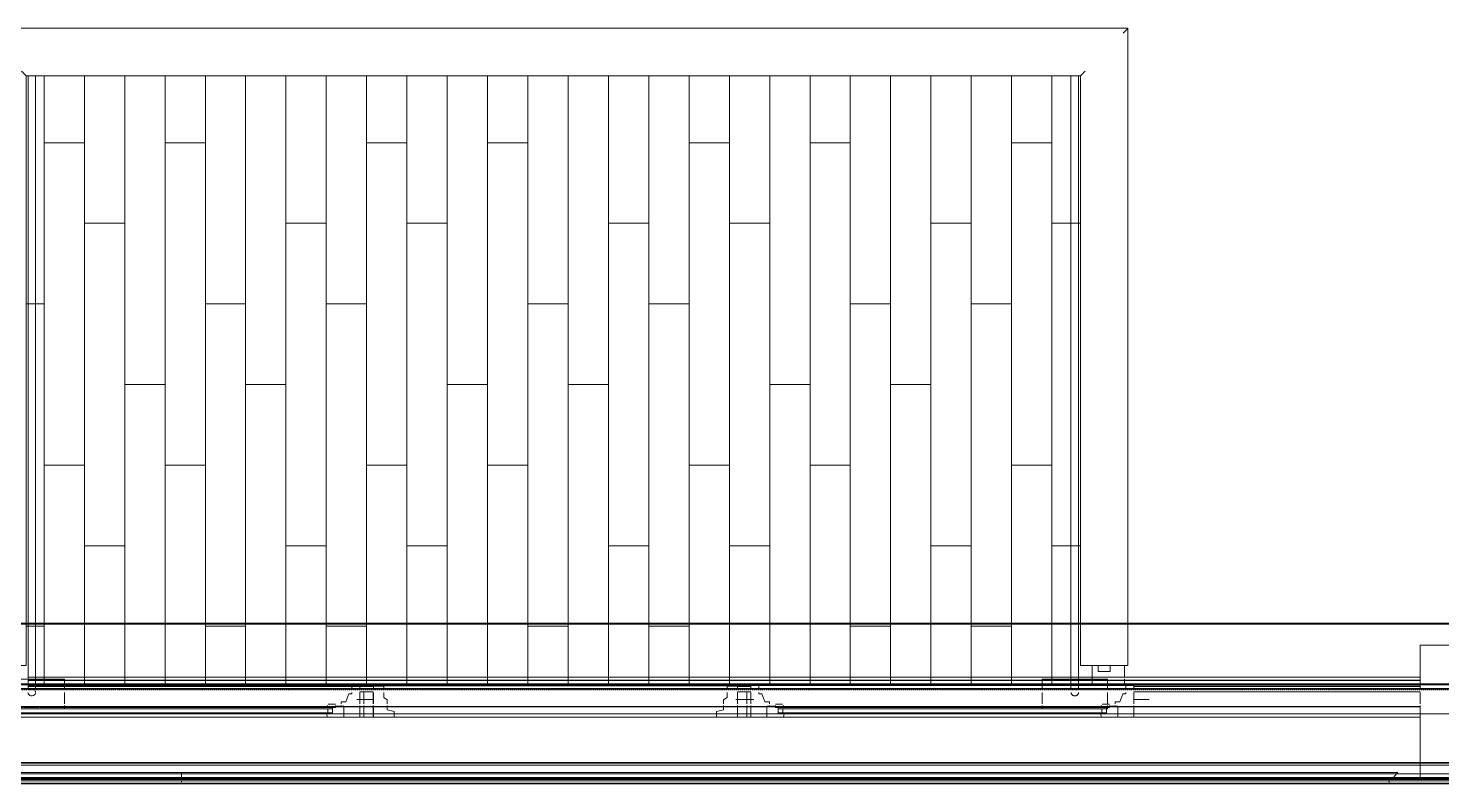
# Model space of a CAD drawing. Header units: inches. Extents: x -4235 to -464, y 9767 to 12269.
# Drawn here: x -2786.2 to -2646, y 12109.2 to 12184.2 of the extents above; entities that cross this region are included whole.
import ezdxf

# ---------------------------------------------------------------- set-up
doc = ezdxf.new("R2010")
doc.units = ezdxf.units.IN
doc.header["$MEASUREMENT"] = 0
doc.linetypes.add('Dash 1_16_', pattern=[0.125, 0.0625, -0.0625])
for name, color, linetype, lineweight in [('A-DOOR-1', 31, 'Continuous', 9), ('A-DOOR-FRAM', 31, 'Continuous', 20), ('A-FLOR-1', 192, 'Continuous', 9), ('A-FLOR-HRAL', 11, 'Continuous', 9), ('A-FLOR-PATT-1', 9, 'Continuous', 9), ('A-GENM', 5, 'Continuous', 9), ('A-GLAZ-1', 151, 'Continuous', 9), ('A-GLAZ-2', 151, 'Continuous', 20), ('A-ROOF', 132, 'Continuous', 13), ('A-ROOF-1', 10, 'Dash 1_16_', 9), ('A-WALL-1', 113, 'Continuous', 9), ('C-PROP-LINE-1', 91, 'Dash 1_16_', 50)]:
    doc.layers.add(name, color=color, linetype=linetype, lineweight=lineweight)

# ---------------------------------------------------------------- blocks, each defined once
blk = doc.blocks.new('Basic Wall _ EXT - FIBER CEMENT - LARGE - ___-2505162-BACKGROUND - ROOF PLAN')
at = {"layer": 'A-WALL-1'}
for p, q in [((-2786.14, 12118.91), (-2786.2, 12118.91)), ((-2786.14, 12118.91), (-2786.2, 12118.91)), ((-2786.2, 12118.88), (-2786.14, 12118.88)), ((-2786.14, 12118.88), (-2786.2, 12118.88)), ((-2786.06, 12118.91), (-2786.14, 12118.91)), ((-2786.06, 12118.91), (-2786.14, 12118.91)), ((-2786.14, 12118.88), (-2786.06, 12118.88)), ((-2786.06, 12118.88), (-2786.14, 12118.88)), ((-2785.97, 12118.91), (-2786.06, 12118.91)), ((-2785.97, 12118.91), (-2786.06, 12118.91)), ((-2786.06, 12118.88), (-2785.97, 12118.88)), ((-2785.97, 12118.88), (-2786.06, 12118.88)), ((-2785.88, 12118.91), (-2785.97, 12118.91)), ((-2785.88, 12118.91), (-2785.97, 12118.91)), ((-2785.97, 12118.88), (-2785.88, 12118.88)), ((-2785.88, 12118.88), (-2785.97, 12118.88)), ((-2785.78, 12118.91), (-2785.88, 12118.91)), ((-2785.78, 12118.91), (-2785.88, 12118.91)), ((-2785.88, 12118.88), (-2785.78, 12118.88)), ((-2785.78, 12118.88), (-2785.88, 12118.88)), ((-2785.69, 12118.91), (-2785.78, 12118.91)), ((-2785.69, 12118.91), (-2785.78, 12118.91)), ((-2785.78, 12118.88), (-2785.69, 12118.88)), ((-2785.69, 12118.88), (-2785.78, 12118.88)), ((-2785.61, 12118.91), (-2785.68, 12118.91)), ((-2785.61, 12118.91), (-2785.68, 12118.91)), ((-2785.68, 12118.88), (-2785.61, 12118.88)), ((-2785.61, 12118.88), (-2785.68, 12118.88)), ((-2785.55, 12118.91), (-2785.61, 12118.91)), ((-2785.55, 12118.91), (-2785.61, 12118.91)), ((-2785.61, 12118.88), (-2785.55, 12118.88)), ((-2785.55, 12118.88), (-2785.61, 12118.88)), ((-2782.74, 12118.91), (-2785.5, 12118.91)), ((-2782.74, 12118.91), (-2785.5, 12118.91)), ((-2785.5, 12118.88), (-2782.74, 12118.88)), ((-2782.74, 12118.88), (-2785.5, 12118.88)), ((-2782.63, 12118.91), (-2782.71, 12118.91)), ((-2782.63, 12118.91), (-2782.71, 12118.91)), ((-2782.71, 12118.88), (-2782.63, 12118.88)), ((-2782.63, 12118.88), (-2782.71, 12118.88)), ((-2751.99, 12118.91), (-2782.63, 12118.91)), ((-2751.99, 12118.91), (-2782.63, 12118.91)), ((-2782.63, 12118.88), (-2751.99, 12118.88)), ((-2751.99, 12118.88), (-2782.63, 12118.88)), ((-2714.54, 12118.91), (-2715.86, 12118.91)), ((-2714.54, 12118.91), (-2715.86, 12118.91)), ((-2715.86, 12118.88), (-2714.54, 12118.88)), ((-2714.54, 12118.88), (-2715.86, 12118.88)), ((-2648.11, 12118.91), (-2676.51, 12118.91)), ((-2648.11, 12118.91), (-2676.51, 12118.91)), ((-2676.51, 12118.88), (-2648.11, 12118.88)), ((-2648.11, 12118.88), (-2676.51, 12118.88)), ((-2783.1, 12116.87), (-2788.17, 12116.87)), ((-2783.1, 12116.87), (-2788.17, 12116.87)), ((-2788.17, 12116.84), (-2783.1, 12116.84)), ((-2783.1, 12116.84), (-2788.17, 12116.84)), ((-2782.76, 12116.87), (-2783.06, 12116.87)), ((-2782.76, 12116.87), (-2783.06, 12116.87)), ((-2783.06, 12116.84), (-2782.76, 12116.84)), ((-2782.76, 12116.84), (-2783.06, 12116.84)), ((-2782.63, 12116.87), (-2782.74, 12116.87)), ((-2782.63, 12116.87), (-2782.74, 12116.87)), ((-2782.74, 12116.84), (-2782.63, 12116.84)), ((-2782.63, 12116.84), (-2782.74, 12116.84)), ((-2751.99, 12116.87), (-2782.63, 12116.87)), ((-2751.99, 12116.87), (-2782.63, 12116.87)), ((-2782.63, 12116.84), (-2751.99, 12116.84)), ((-2751.99, 12116.84), (-2782.63, 12116.84)), ((-2714.54, 12116.87), (-2715.86, 12116.87)), ((-2714.54, 12116.87), (-2715.86, 12116.87)), ((-2715.86, 12116.84), (-2714.54, 12116.84)), ((-2714.54, 12116.84), (-2715.86, 12116.84)), ((-2648.11, 12116.87), (-2676.51, 12116.87)), ((-2648.11, 12116.87), (-2676.51, 12116.87)), ((-2676.51, 12116.84), (-2648.11, 12116.84)), ((-2648.11, 12116.84), (-2676.51, 12116.84))]:
    blk.add_line(p, q, dxfattribs=at)
blk = doc.blocks.new('Basic Wall _ EXT - FIBER CEMENT - LARGE - ___-2162455-BACKGROUND - ROOF PLAN')
at = {"layer": 'A-WALL-1'}
for p, q in [((-2786.14, 12119.8), (-2786.2, 12119.8)), ((-2786.06, 12119.8), (-2786.14, 12119.8)), ((-2785.97, 12119.8), (-2786.06, 12119.8)), ((-2785.88, 12119.8), (-2785.97, 12119.8)), ((-2785.78, 12119.8), (-2785.88, 12119.8)), ((-2785.69, 12119.8), (-2785.78, 12119.8)), ((-2785.61, 12119.8), (-2785.69, 12119.8)), ((-2785.55, 12119.8), (-2785.61, 12119.8)), ((-2682.76, 12119.8), (-2785.5, 12119.8)), ((-2682.65, 12119.8), (-2682.71, 12119.8)), ((-2682.57, 12119.8), (-2682.65, 12119.8)), ((-2682.48, 12119.8), (-2682.57, 12119.8)), ((-2682.38, 12119.8), (-2682.48, 12119.8)), ((-2682.29, 12119.8), (-2682.38, 12119.8)), ((-2682.2, 12119.8), (-2682.28, 12119.8)), ((-2682.12, 12119.8), (-2682.19, 12119.8)), ((-2682.06, 12119.8), (-2682.12, 12119.8)), ((-2648.11, 12119.8), (-2682.01, 12119.8)), ((-2786.14, 12119.5), (-2786.2, 12119.5)), ((-2786.14, 12119.5), (-2786.2, 12119.5)), ((-2786.14, 12119.48), (-2786.2, 12119.48)), ((-2786.14, 12119.46), (-2786.2, 12119.46)), ((-2786.14, 12119.46), (-2786.2, 12119.46)), ((-2786.14, 12119.46), (-2786.2, 12119.46)), ((-2786.06, 12119.5), (-2786.14, 12119.5)), ((-2786.06, 12119.5), (-2786.14, 12119.5)), ((-2786.06, 12119.48), (-2786.14, 12119.48)), ((-2786.06, 12119.46), (-2786.14, 12119.46)), ((-2786.06, 12119.46), (-2786.14, 12119.46)), ((-2786.06, 12119.46), (-2786.14, 12119.46)), ((-2785.97, 12119.5), (-2786.06, 12119.5)), ((-2785.97, 12119.5), (-2786.06, 12119.5)), ((-2785.97, 12119.48), (-2786.06, 12119.48)), ((-2785.97, 12119.46), (-2786.06, 12119.46)), ((-2785.97, 12119.46), (-2786.06, 12119.46)), ((-2785.97, 12119.46), (-2786.06, 12119.46)), ((-2785.88, 12119.5), (-2785.97, 12119.5)), ((-2785.88, 12119.5), (-2785.97, 12119.5)), ((-2785.88, 12119.48), (-2785.97, 12119.48)), ((-2785.88, 12119.46), (-2785.97, 12119.46)), ((-2785.88, 12119.46), (-2785.97, 12119.46)), ((-2785.88, 12119.46), (-2785.97, 12119.46)), ((-2785.78, 12119.5), (-2785.85, 12119.5)), ((-2785.78, 12119.5), (-2785.85, 12119.5)), ((-2785.78, 12119.48), (-2785.85, 12119.48)), ((-2785.78, 12119.46), (-2785.84, 12119.46)), ((-2785.78, 12119.46), (-2785.84, 12119.46)), ((-2785.78, 12119.46), (-2785.84, 12119.46)), ((-2785.69, 12119.5), (-2785.78, 12119.5)), ((-2785.69, 12119.5), (-2785.78, 12119.5)), ((-2785.69, 12119.48), (-2785.78, 12119.48)), ((-2785.69, 12119.46), (-2785.78, 12119.46)), ((-2785.69, 12119.46), (-2785.78, 12119.46)), ((-2785.69, 12119.46), (-2785.78, 12119.46)), ((-2785.61, 12119.5), (-2785.69, 12119.5)), ((-2785.61, 12119.5), (-2785.69, 12119.5)), ((-2785.61, 12119.48), (-2785.69, 12119.48)), ((-2785.61, 12119.46), (-2785.69, 12119.46)), ((-2785.61, 12119.46), (-2785.69, 12119.46)), ((-2785.61, 12119.46), (-2785.69, 12119.46)), ((-2785.55, 12119.5), (-2785.61, 12119.5)), ((-2785.55, 12119.5), (-2785.61, 12119.5)), ((-2785.55, 12119.48), (-2785.61, 12119.48)), ((-2785.55, 12119.46), (-2785.61, 12119.46)), ((-2785.55, 12119.46), (-2785.61, 12119.46)), ((-2785.55, 12119.46), (-2785.61, 12119.46)), ((-2785.03, 12119.5), (-2785.5, 12119.5)), ((-2785.03, 12119.5), (-2785.5, 12119.5)), ((-2785.03, 12119.48), (-2785.5, 12119.48)), ((-2785.03, 12119.46), (-2785.5, 12119.46)), ((-2785.03, 12119.46), (-2785.5, 12119.46)), ((-2785.03, 12119.46), (-2785.5, 12119.46)), ((-2784.25, 12119.5), (-2785.01, 12119.5)), ((-2784.25, 12119.5), (-2785.01, 12119.5)), ((-2784.25, 12119.48), (-2785.01, 12119.48)), ((-2784.25, 12119.46), (-2785, 12119.46)), ((-2784.25, 12119.46), (-2785, 12119.46)), ((-2784.25, 12119.46), (-2785, 12119.46)), ((-2783.58, 12119.5), (-2784.23, 12119.5)), ((-2783.58, 12119.5), (-2784.23, 12119.5)), ((-2783.58, 12119.48), (-2784.23, 12119.48)), ((-2783.58, 12119.46), (-2784.22, 12119.46)), ((-2783.58, 12119.46), (-2784.22, 12119.46)), ((-2783.58, 12119.46), (-2784.22, 12119.46)), ((-2783.06, 12119.5), (-2783.56, 12119.5)), ((-2783.06, 12119.5), (-2783.56, 12119.5)), ((-2783.06, 12119.48), (-2783.56, 12119.48)), ((-2783.06, 12119.46), (-2783.56, 12119.46)), ((-2783.06, 12119.46), (-2783.56, 12119.46)), ((-2783.06, 12119.46), (-2783.56, 12119.46)), ((-2782.74, 12119.5), (-2783.05, 12119.5)), ((-2782.74, 12119.5), (-2783.05, 12119.5)), ((-2782.74, 12119.48), (-2783.05, 12119.48)), ((-2782.74, 12119.46), (-2783.05, 12119.46)), ((-2782.74, 12119.46), (-2783.05, 12119.46)), ((-2782.74, 12119.46), (-2783.05, 12119.46)), ((-2782.63, 12119.5), (-2782.73, 12119.5)), ((-2782.63, 12119.5), (-2782.73, 12119.5)), ((-2782.63, 12119.48), (-2782.73, 12119.48)), ((-2782.63, 12119.46), (-2782.73, 12119.46)), ((-2782.63, 12119.46), (-2782.73, 12119.46)), ((-2782.63, 12119.46), (-2782.73, 12119.46)), ((-2685.63, 12119.5), (-2782.63, 12119.5)), ((-2685.63, 12119.5), (-2782.63, 12119.5)), ((-2685.63, 12119.48), (-2782.63, 12119.48)), ((-2685.63, 12119.46), (-2782.63, 12119.46)), ((-2685.63, 12119.46), (-2782.63, 12119.46)), ((-2685.63, 12119.46), (-2782.63, 12119.46)), ((-2685.52, 12119.5), (-2685.63, 12119.5)), ((-2685.52, 12119.5), (-2685.63, 12119.5)), ((-2685.52, 12119.48), (-2685.63, 12119.48)), ((-2685.52, 12119.46), (-2685.63, 12119.46)), ((-2685.52, 12119.46), (-2685.63, 12119.46)), ((-2685.52, 12119.46), (-2685.63, 12119.46)), ((-2685.2, 12119.5), (-2685.51, 12119.5)), ((-2685.2, 12119.5), (-2685.51, 12119.5)), ((-2685.2, 12119.48), (-2685.51, 12119.48)), ((-2685.2, 12119.46), (-2685.51, 12119.46)), ((-2685.2, 12119.46), (-2685.51, 12119.46)), ((-2685.2, 12119.46), (-2685.51, 12119.46)), ((-2684.68, 12119.5), (-2685.18, 12119.5)), ((-2684.68, 12119.5), (-2685.18, 12119.5)), ((-2684.68, 12119.48), (-2685.18, 12119.48)), ((-2684.68, 12119.46), (-2685.18, 12119.46)), ((-2684.68, 12119.46), (-2685.18, 12119.46)), ((-2684.68, 12119.46), (-2685.17, 12119.46)), ((-2684.01, 12119.5), (-2684.66, 12119.5)), ((-2684.01, 12119.5), (-2684.66, 12119.5)), ((-2684.01, 12119.48), (-2684.66, 12119.48)), ((-2684.01, 12119.46), (-2684.65, 12119.46)), ((-2684.01, 12119.46), (-2684.65, 12119.46)), ((-2684.01, 12119.46), (-2684.65, 12119.46)), ((-2683.22, 12119.5), (-2683.98, 12119.5)), ((-2683.22, 12119.5), (-2683.98, 12119.5)), ((-2683.22, 12119.48), (-2683.98, 12119.48)), ((-2683.22, 12119.46), (-2683.98, 12119.46)), ((-2683.22, 12119.46), (-2683.98, 12119.46)), ((-2683.22, 12119.46), (-2683.97, 12119.46)), ((-2682.76, 12119.5), (-2683.2, 12119.5)), ((-2682.76, 12119.5), (-2683.2, 12119.5)), ((-2682.76, 12119.48), (-2683.19, 12119.48)), ((-2682.76, 12119.46), (-2683.19, 12119.46)), ((-2682.76, 12119.46), (-2683.19, 12119.46)), ((-2682.76, 12119.46), (-2683.19, 12119.46)), ((-2682.65, 12119.5), (-2682.71, 12119.5)), ((-2682.65, 12119.5), (-2682.71, 12119.5)), ((-2682.65, 12119.48), (-2682.71, 12119.48)), ((-2682.65, 12119.46), (-2682.71, 12119.46)), ((-2682.65, 12119.46), (-2682.71, 12119.46)), ((-2682.65, 12119.46), (-2682.71, 12119.46)), ((-2682.57, 12119.5), (-2682.65, 12119.5)), ((-2682.57, 12119.5), (-2682.65, 12119.5)), ((-2682.57, 12119.48), (-2682.65, 12119.48)), ((-2682.57, 12119.46), (-2682.65, 12119.46)), ((-2682.57, 12119.46), (-2682.65, 12119.46)), ((-2682.57, 12119.46), (-2682.65, 12119.46)), ((-2682.48, 12119.5), (-2682.57, 12119.5)), ((-2682.48, 12119.5), (-2682.57, 12119.5)), ((-2682.48, 12119.48), (-2682.57, 12119.48)), ((-2682.48, 12119.46), (-2682.57, 12119.46)), ((-2682.48, 12119.46), (-2682.57, 12119.46)), ((-2682.48, 12119.46), (-2682.57, 12119.46)), ((-2682.38, 12119.5), (-2682.48, 12119.5)), ((-2682.38, 12119.5), (-2682.48, 12119.5)), ((-2682.38, 12119.48), (-2682.48, 12119.48)), ((-2682.38, 12119.46), (-2682.48, 12119.46)), ((-2682.38, 12119.46), (-2682.48, 12119.46)), ((-2682.38, 12119.46), (-2682.48, 12119.46)), ((-2682.29, 12119.5), (-2682.36, 12119.5)), ((-2682.29, 12119.5), (-2682.36, 12119.5)), ((-2682.29, 12119.48), (-2682.35, 12119.48)), ((-2682.29, 12119.46), (-2682.35, 12119.46)), ((-2682.29, 12119.46), (-2682.35, 12119.46)), ((-2682.29, 12119.46), (-2682.35, 12119.46)), ((-2682.2, 12119.5), (-2682.28, 12119.5)), ((-2682.2, 12119.5), (-2682.28, 12119.5)), ((-2682.2, 12119.48), (-2682.28, 12119.48)), ((-2682.2, 12119.46), (-2682.28, 12119.46)), ((-2682.2, 12119.46), (-2682.28, 12119.46)), ((-2682.2, 12119.46), (-2682.28, 12119.46)), ((-2682.12, 12119.5), (-2682.19, 12119.5)), ((-2682.12, 12119.5), (-2682.19, 12119.5)), ((-2682.12, 12119.48), (-2682.19, 12119.48)), ((-2682.12, 12119.46), (-2682.19, 12119.46)), ((-2682.12, 12119.46), (-2682.19, 12119.46)), ((-2682.12, 12119.46), (-2682.19, 12119.46)), ((-2682.06, 12119.5), (-2682.12, 12119.5)), ((-2682.06, 12119.5), (-2682.12, 12119.5)), ((-2682.06, 12119.48), (-2682.12, 12119.48)), ((-2682.06, 12119.46), (-2682.12, 12119.46)), ((-2682.06, 12119.46), (-2682.12, 12119.46)), ((-2682.06, 12119.46), (-2682.12, 12119.46)), ((-2681.54, 12119.5), (-2682.01, 12119.5)), ((-2681.54, 12119.5), (-2682.01, 12119.5)), ((-2681.54, 12119.48), (-2682.01, 12119.48)), ((-2681.54, 12119.46), (-2682.01, 12119.46)), ((-2681.54, 12119.46), (-2682.01, 12119.46)), ((-2681.54, 12119.46), (-2682.01, 12119.46)), ((-2680.76, 12119.5), (-2681.52, 12119.5)), ((-2680.76, 12119.5), (-2681.52, 12119.5)), ((-2680.76, 12119.48), (-2681.51, 12119.48)), ((-2680.76, 12119.46), (-2681.51, 12119.46)), ((-2680.76, 12119.46), (-2681.51, 12119.46)), ((-2680.76, 12119.46), (-2681.51, 12119.46)), ((-2680.08, 12119.5), (-2680.74, 12119.5)), ((-2680.08, 12119.5), (-2680.74, 12119.5)), ((-2680.08, 12119.48), (-2680.73, 12119.48)), ((-2680.08, 12119.46), (-2680.73, 12119.46)), ((-2680.08, 12119.46), (-2680.73, 12119.46)), ((-2680.08, 12119.46), (-2680.73, 12119.46)), ((-2679.57, 12119.5), (-2680.07, 12119.5)), ((-2679.57, 12119.5), (-2680.07, 12119.5)), ((-2679.57, 12119.48), (-2680.07, 12119.48)), ((-2679.57, 12119.46), (-2680.06, 12119.46)), ((-2679.57, 12119.46), (-2680.06, 12119.46)), ((-2679.57, 12119.46), (-2680.06, 12119.46)), ((-2679.24, 12119.5), (-2679.56, 12119.5)), ((-2679.24, 12119.5), (-2679.56, 12119.5)), ((-2679.24, 12119.48), (-2679.56, 12119.48)), ((-2679.24, 12119.46), (-2679.55, 12119.46)), ((-2679.24, 12119.46), (-2679.55, 12119.46)), ((-2679.24, 12119.46), (-2679.55, 12119.46)), ((-2679.13, 12119.5), (-2679.24, 12119.5)), ((-2679.13, 12119.5), (-2679.24, 12119.5)), ((-2679.13, 12119.48), (-2679.24, 12119.48)), ((-2679.13, 12119.46), (-2679.24, 12119.46)), ((-2679.13, 12119.46), (-2679.24, 12119.46)), ((-2679.13, 12119.46), (-2679.24, 12119.46)), ((-2648.11, 12119.5), (-2679.13, 12119.5)), ((-2648.11, 12119.5), (-2679.13, 12119.5)), ((-2648.11, 12119.48), (-2679.13, 12119.48)), ((-2648.11, 12119.46), (-2679.13, 12119.46)), ((-2648.11, 12119.46), (-2679.13, 12119.46)), ((-2648.11, 12119.46), (-2679.13, 12119.46)), ((-2783.1, 12116.87), (-2788.17, 12116.87)), ((-2783.1, 12116.87), (-2788.17, 12116.87)), ((-2788.17, 12116.84), (-2783.1, 12116.84)), ((-2783.1, 12116.84), (-2788.17, 12116.84)), ((-2782.76, 12116.87), (-2783.06, 12116.87)), ((-2782.76, 12116.87), (-2783.06, 12116.87)), ((-2783.06, 12116.84), (-2782.76, 12116.84)), ((-2782.76, 12116.84), (-2783.06, 12116.84)), ((-2782.63, 12116.87), (-2782.74, 12116.87)), ((-2782.63, 12116.87), (-2782.74, 12116.87)), ((-2782.74, 12116.84), (-2782.63, 12116.84)), ((-2782.63, 12116.84), (-2782.74, 12116.84)), ((-2685.63, 12116.87), (-2782.63, 12116.87)), ((-2685.63, 12116.87), (-2782.63, 12116.87)), ((-2782.63, 12116.84), (-2685.63, 12116.84)), ((-2685.63, 12116.84), (-2782.63, 12116.84)), ((-2685.53, 12116.87), (-2685.63, 12116.87)), ((-2685.53, 12116.87), (-2685.63, 12116.87)), ((-2685.63, 12116.84), (-2685.53, 12116.84)), ((-2685.53, 12116.84), (-2685.63, 12116.84)), ((-2685.22, 12116.87), (-2685.52, 12116.87)), ((-2685.22, 12116.87), (-2685.52, 12116.87)), ((-2685.52, 12116.84), (-2685.22, 12116.84)), ((-2685.22, 12116.84), (-2685.52, 12116.84)), ((-2684.72, 12116.87), (-2685.2, 12116.87)), ((-2684.72, 12116.87), (-2685.2, 12116.87)), ((-2685.2, 12116.84), (-2684.71, 12116.84)), ((-2684.71, 12116.84), (-2685.2, 12116.84)), ((-2679.61, 12116.87), (-2684.68, 12116.87)), ((-2679.61, 12116.87), (-2684.68, 12116.87)), ((-2684.68, 12116.84), (-2679.6, 12116.84)), ((-2679.6, 12116.84), (-2684.68, 12116.84)), ((-2679.27, 12116.87), (-2679.57, 12116.87)), ((-2679.27, 12116.87), (-2679.57, 12116.87)), ((-2679.57, 12116.84), (-2679.26, 12116.84)), ((-2679.26, 12116.84), (-2679.57, 12116.84)), ((-2679.14, 12116.87), (-2679.24, 12116.87)), ((-2679.14, 12116.87), (-2679.24, 12116.87)), ((-2679.24, 12116.84), (-2679.14, 12116.84)), ((-2679.14, 12116.84), (-2679.24, 12116.84)), ((-2648.11, 12116.87), (-2679.14, 12116.87)), ((-2648.11, 12116.87), (-2679.14, 12116.87)), ((-2679.14, 12116.84), (-2648.11, 12116.84)), ((-2648.11, 12116.84), (-2679.14, 12116.84))]:
    blk.add_line(p, q, dxfattribs=at)
blk = doc.blocks.new('Basic Wall _ EXT - FIBER CEMENT - SMALL - ___-2145929-BACKGROUND - ROOF PLAN')
at = {"layer": 'A-WALL-1'}
for p, q in [((-2061.36, 12125.15), (-3867.29, 12125.15)), ((-2061.36, 12125.15), (-3867.29, 12125.15)), ((-3867.21, 12125.07), (-2061.44, 12125.07)), ((-2061.44, 12125.07), (-3867.21, 12125.07)), ((-2067.39, 12119.12), (-3861.25, 12119.12)), ((-2067.46, 12119.05), (-3861.19, 12119.05)), ((-2067.84, 12118.67), (-3860.81, 12118.67)), ((-2067.92, 12118.59), (-3860.73, 12118.59)), ((-2067.92, 12118.59), (-3860.73, 12118.59)), ((-2070.35, 12116.17), (-3858.3, 12116.17)), ((-2070.35, 12116.17), (-3858.3, 12116.17)), ((-2075.17, 12111.34), (-3853.48, 12111.34)), ((-2075.17, 12111.34), (-3853.48, 12111.34)), ((-2075.25, 12111.26), (-3853.4, 12111.26)), ((-2075.25, 12111.26), (-3853.4, 12111.26)), ((-3853.2, 12111.06), (-2075.45, 12111.06)), ((-2075.45, 12111.06), (-3853.2, 12111.06)), ((-3852.33, 12110.19), (-2076.32, 12110.19)), ((-2076.32, 12110.19), (-3852.33, 12110.19)), ((-2076.67, 12109.84), (-3851.97, 12109.84)), ((-2076.72, 12109.79), (-3851.93, 12109.79)), ((-2076.73, 12109.78), (-3851.92, 12109.78)), ((-2076.79, 12109.72), (-3851.85, 12109.72)), ((-2076.8, 12109.72), (-3851.85, 12109.72)), ((-2076.8, 12109.71), (-3851.85, 12109.71)), ((-2076.83, 12109.68), (-3851.82, 12109.68)), ((-2076.86, 12109.65), (-3851.78, 12109.65)), ((-3851.77, 12109.64), (-2076.87, 12109.64)), ((-3851.63, 12109.49), (-2077.02, 12109.49)), ((-2077.23, 12109.28), (-3851.42, 12109.28)), ((-2077.3, 12109.22), (-3851.35, 12109.22))]:
    blk.add_line(p, q, dxfattribs=at)
blk = doc.blocks.new('Door-Inswing-Andersen-400_Series-Single - 3_ 0-1_8_ x 6_ 7-1_2_ - 3rd floor-2895869-BACKGROUND - ROOF PLAN')
at = {"layer": 'A-DOOR-FRAM'}
for p, q in [((-18.06, 4.8), (-18.06, 4.56)), ((-18.06, 4.75), (-18.06, 4.56)), ((-18.06, 4.75), (-17.03, 4.75)), ((-17.03, 4.56), (-17.03, 4.75)), ((17.03, 4.56), (17.03, 4.75)), ((18.06, 4.75), (17.03, 4.75)), ((18.06, 4.56), (18.06, 4.8)), ((18.06, 4.75), (18.06, 4.56)), ((-19.69, 3.44), (-18.06, 3.44)), ((-18.06, 4.11), (-18.06, 3)), ((-18.06, 4.11), (-18.06, 3)), ((-18.06, 2.84), (-18.06, 2.72)), ((-18.06, 2.84), (-18.06, 2.72)), ((-17.03, 3.63), (-17.03, 4.11)), ((-16.69, 3.39), (-17.03, 3.63)), ((-16.69, 3), (-16.69, 3.39)), ((-16.69, 2.72), (-16.69, 2.84)), ((16.69, 3.39), (17.03, 3.63)), ((16.69, 3), (16.69, 3.39)), ((16.69, 2.72), (16.69, 2.84)), ((17.03, 3.63), (17.03, 4.11)), ((18.06, 4.11), (18.06, 3)), ((18.06, 3), (18.06, 4.11)), ((19.69, 3.44), (18.06, 3.44)), ((18.06, 2.84), (18.06, 2.72)), ((18.06, 2.72), (18.06, 2.84)), ((-18.06, 2.69), (-18.06, 2.01)), ((-18.06, 2.69), (-18.06, 2.01)), ((-18.06, 1.96), (-18.06, 1.69)), ((-18.06, 1.96), (-18.06, 1.69)), ((-16.69, 2.39), (-16.69, 2.69)), ((-16, 2.23), (-16.69, 2.39)), ((-16, 2.01), (-16, 2.23)), ((-16, 1.95), (-16, 2.01)), ((-16, 1.69), (-16, 1.94)), ((16, 2.23), (16.69, 2.39)), ((16, 2.01), (16, 2.23)), ((16, 1.69), (16, 2.01)), ((16.69, 2.39), (16.69, 2.69)), ((18.06, 2.69), (18.06, 2.01)), ((18.06, 2.01), (18.06, 2.69)), ((18.06, 2.01), (18.06, 1.69)), ((18.06, 1.69), (18.06, 2.01))]:
    blk.add_line(p, q, dxfattribs=at)
blk = doc.blocks.new('Window-Double_Hung-Andersen-400_Series-Tilt_Wash - DOUBLE HUNG - COTTAGE - 3RD FLOOR-V84-BACKGROUND - ROOF PLAN')
at = {"layer": 'A-GLAZ-1'}
for p, q in [((-16.29, 2.5), (-15.7, 2.5)), ((-16.29, 2.12), (-15.7, 2.12)), ((-15.82, 2.5), (-15.82, 2.12)), ((-15.7, 2.63), (9.89, 2.63)), ((-15.7, 2.5), (9.89, 2.5)), ((-15.7, 2.12), (15.7, 2.12)), ((-15.7, 2), (15.7, 2)), ((9.89, 2.63), (10, 2.63)), ((9.89, 2.5), (10, 2.5)), ((10, 2.63), (10.31, 2.63)), ((10, 2.5), (10.33, 2.5)), ((10.33, 2.63), (10.82, 2.63)), ((10.33, 2.5), (10.84, 2.5)), ((10.84, 2.63), (11.49, 2.63)), ((10.84, 2.5), (11.52, 2.5)), ((11.52, 2.63), (12.27, 2.63)), ((11.52, 2.5), (12.3, 2.5)), ((12.3, 2.63), (13.1, 2.63)), ((12.3, 2.5), (13.14, 2.5)), ((13.14, 2.63), (13.95, 2.63)), ((13.14, 2.5), (13.98, 2.5)), ((13.98, 2.63), (14.73, 2.63)), ((13.98, 2.5), (14.76, 2.5)), ((14.77, 2.63), (15.41, 2.63)), ((14.77, 2.5), (15.44, 2.5)), ((15.44, 2.63), (15.7, 2.63)), ((15.44, 2.5), (15.7, 2.5)), ((15.96, 2.5), (15.7, 2.5)), ((16.29, 2.12), (15.7, 2.12)), ((15.82, 2.48), (15.82, 2.12)), ((16.28, 2.5), (15.96, 2.5))]:
    blk.add_line(p, q, dxfattribs=at)
at = {"layer": 'A-GLAZ-2'}
for p, q in [((9.89, 4.81), (-19.01, 4.81)), ((-19.01, 4.81), (-19.01, 4.56)), ((-18.2, 4.81), (-18.2, 4.56)), ((12.77, 4.81), (9.92, 4.81)), ((12.88, 4.81), (12.82, 4.81)), ((12.95, 4.81), (12.88, 4.81)), ((13.04, 4.81), (12.95, 4.81)), ((13.14, 4.81), (13.04, 4.81)), ((13.24, 4.81), (13.14, 4.81)), ((13.32, 4.81), (13.24, 4.81)), ((13.41, 4.81), (13.33, 4.81)), ((13.47, 4.81), (13.41, 4.81)), ((16.28, 4.81), (13.52, 4.81)), ((16.39, 4.81), (16.3, 4.81)), ((19.01, 4.81), (16.39, 4.81)), ((18.2, 4.81), (18.2, 4.56)), ((19.01, 4.56), (19.01, 4.81)), ((-19.01, 3.44), (-20.51, 3.44)), ((-19.01, 4.11), (-19.01, 3)), ((-19.01, 2.84), (-19.01, 2.72)), ((-18.2, 4.11), (-18.2, 4)), ((-18.2, 4), (-17.92, 4)), ((-17.92, 4), (-17.61, 3.19)), ((-17.61, 3.19), (-17.14, 3.19)), ((-17.14, 3.19), (-17.14, 3)), ((-17.14, 2.84), (-17.14, 2.75)), ((-15.86, 2.97), (-16.57, 2.97)), ((-16.57, 2.72), (-16.57, 2.84)), ((-15.8, 2.84), (-15.74, 2.72)), ((15.8, 2.84), (15.74, 2.72)), ((15.87, 2.97), (16.37, 2.97)), ((16.39, 2.97), (16.57, 2.97)), ((16.57, 2.72), (16.57, 2.84)), ((17.14, 3.19), (17.14, 3)), ((17.61, 3.19), (17.14, 3.19)), ((17.14, 2.84), (17.14, 2.75)), ((17.92, 4), (17.61, 3.19)), ((18.2, 4), (17.92, 4)), ((18.2, 4.11), (18.2, 4)), ((19.01, 3), (19.01, 4.11)), ((19.01, 3.44), (20.51, 3.44)), ((19.01, 2.72), (19.01, 2.84)), ((-19.01, 2.69), (-19.01, 2.01)), ((-19.01, 2.01), (-19.01, 1.69)), ((-17.42, 2.75), (-16.57, 2.75)), ((-17.42, 2.69), (-17.42, 2.01)), ((-17.42, 2.01), (-17.42, 1.69)), ((-16.57, 2.63), (-16.57, 2.69)), ((-15.7, 2.63), (-16.57, 2.63)), ((-16.29, 2.63), (-16.29, 2.01)), ((-15.7, 2), (-16.29, 2)), ((-15.78, 1.69), (-15.7, 2)), ((-15.73, 2.69), (-15.7, 2.63)), ((15.73, 2.69), (15.7, 2.63)), ((15.7, 2.63), (15.93, 2.63)), ((15.7, 2), (16.29, 2)), ((15.78, 1.69), (15.7, 2)), ((15.96, 2.63), (16.27, 2.63)), ((16.28, 2.63), (16.39, 2.63)), ((16.29, 2.63), (16.29, 2.49)), ((16.29, 2.48), (16.29, 2.01)), ((16.39, 2.63), (16.57, 2.63)), ((17.42, 2.75), (16.57, 2.75)), ((16.57, 2.63), (16.57, 2.69)), ((17.42, 2.69), (17.42, 2.01)), ((17.42, 2.01), (17.42, 1.69)), ((19.01, 2.01), (19.01, 2.69)), ((19.01, 1.69), (19.01, 2.01))]:
    blk.add_line(p, q, dxfattribs=at)
blk = doc.blocks.new('Window-Double_Hung-Andersen-400_Series-Tilt_Wash - DOUBLE HUNG - REVERSE COTTAGE - 2ND FLOOR-V86-BACKGROUND - ROOF PLAN')
at = {"layer": 'A-GLAZ-1'}
for p, q in [((-16.29, 2.5), (-15.85, 2.5)), ((-16.29, 2.12), (-15.7, 2.12)), ((-15.85, 2.5), (-15.7, 2.5)), ((-15.82, 2.49), (-15.82, 2.32)), ((-15.82, 2.31), (-15.82, 2.12)), ((-15.7, 2.63), (-15.21, 2.63)), ((-15.7, 2.5), (-15.18, 2.5)), ((-15.7, 2.12), (15.7, 2.12)), ((-15.7, 2), (15.7, 2)), ((-15.18, 2.63), (-14.43, 2.63)), ((-15.18, 2.5), (-14.4, 2.5)), ((-14.39, 2.63), (-13.59, 2.63)), ((-14.39, 2.5), (-13.55, 2.5)), ((-13.55, 2.63), (-12.78, 2.63)), ((-13.55, 2.5), (-12.71, 2.5)), ((-12.71, 2.63), (-11.96, 2.63)), ((-12.71, 2.5), (-11.93, 2.5)), ((-11.93, 2.63), (-11.28, 2.63)), ((-11.93, 2.5), (-11.26, 2.5)), ((-11.25, 2.63), (-10.76, 2.63)), ((-11.25, 2.5), (-10.74, 2.5)), ((-10.74, 2.63), (-10.43, 2.63)), ((-10.74, 2.5), (-10.41, 2.5)), ((-10.41, 2.63), (-10.31, 2.63)), ((-10.41, 2.5), (-10.3, 2.5)), ((-10.31, 2.63), (15.7, 2.63)), ((-10.3, 2.5), (15.7, 2.5)), ((16.29, 2.5), (15.7, 2.5)), ((16.29, 2.12), (15.7, 2.12)), ((15.82, 2.5), (15.82, 2.12))]:
    blk.add_line(p, q, dxfattribs=at)
at = {"layer": 'A-GLAZ-2'}
for p, q in [((-18.46, 4.81), (-19.01, 4.81)), ((-19.01, 4.81), (-19.01, 4.76)), ((-19.01, 4.76), (-19.01, 4.56)), ((-18.2, 4.76), (-18.2, 4.56)), ((18.2, 4.76), (18.2, 4.56)), ((19.01, 4.56), (19.01, 4.76)), ((-19.01, 3.44), (-20.51, 3.44)), ((-19.01, 4.11), (-19.01, 3)), ((-19.01, 2.84), (-19.01, 2.72)), ((-18.2, 4.11), (-18.2, 4)), ((-18.2, 4), (-17.92, 4)), ((-17.92, 4), (-17.61, 3.19)), ((-17.61, 3.19), (-17.14, 3.19)), ((-17.14, 3.19), (-17.14, 3)), ((-17.14, 2.84), (-17.14, 2.75)), ((-15.86, 2.97), (-16.57, 2.97)), ((-16.57, 2.72), (-16.57, 2.84)), ((-15.8, 2.84), (-15.74, 2.72)), ((15.8, 2.84), (15.74, 2.72)), ((15.86, 2.97), (16.57, 2.97)), ((16.57, 2.72), (16.57, 2.84)), ((17.14, 3.19), (17.14, 3)), ((17.61, 3.19), (17.14, 3.19)), ((17.14, 2.84), (17.14, 2.75)), ((17.92, 4), (17.61, 3.19)), ((18.2, 4), (17.92, 4)), ((18.2, 4.11), (18.2, 4)), ((19.01, 3), (19.01, 4.11)), ((19.01, 3.44), (20.34, 3.44)), ((19.01, 2.72), (19.01, 2.84)), ((-19.01, 2.69), (-19.01, 2.35)), ((-19.01, 2.34), (-19.01, 2.01)), ((-19.01, 1.98), (-19.01, 1.69)), ((-17.42, 2.75), (-16.8, 2.75)), ((-17.42, 2.67), (-17.42, 2.33)), ((-17.42, 2.32), (-17.42, 2.01)), ((-17.42, 2.01), (-17.42, 1.69)), ((-16.8, 2.75), (-16.7, 2.75)), ((-16.69, 2.75), (-16.57, 2.75)), ((-16.38, 2.63), (-16.57, 2.63)), ((-15.87, 2.63), (-16.37, 2.63)), ((-16.29, 2.63), (-16.29, 2.49)), ((-16.29, 2.49), (-16.29, 2.32)), ((-16.29, 2.31), (-16.29, 2.01)), ((-15.7, 2), (-16.29, 2)), ((-15.7, 2.63), (-15.85, 2.63)), ((-15.78, 1.69), (-15.7, 2)), ((15.73, 2.69), (15.7, 2.63)), ((15.7, 2.63), (16.57, 2.63)), ((15.7, 2), (16.29, 2)), ((15.78, 1.69), (15.7, 2)), ((16.29, 2.63), (16.29, 2.01)), ((17.42, 2.75), (16.57, 2.75)), ((16.57, 2.63), (16.57, 2.69)), ((17.42, 2.69), (17.42, 2.01)), ((17.42, 1.99), (17.42, 1.69)), ((19.01, 2.01), (19.01, 2.69)), ((19.01, 1.69), (19.01, 1.98))]:
    blk.add_line(p, q, dxfattribs=at)
blk = doc.blocks.new('Family1 - SCUPPER - east_west-2920095-BACKGROUND - ROOF PLAN')
at = {"layer": 'A-GENM'}
for p, q in [((-5, 4.44), (5, 4.44)), ((-5, 3.96), (-5, 4.31)), ((5, 4.26), (5, 3.96)), ((-5, 3.09), (-5, 3.96)), ((-5, 2.89), (-5, 3.09)), ((-5, 2.81), (-5, 2.89)), ((-5, -2.01), (-5, 2.81)), ((5, 3.96), (5, 3.09)), ((5, 3.09), (5, 2.89)), ((5, 2.89), (5, 2.81)), ((5, 2.81), (5, -2.01)), ((-5, -2.84), (-5, -2.01)), ((5, -2.01), (5, -2.84)), ((-5, -4.11), (-5, -3)), ((5, -3), (5, -4.11)), ((-5, -4.97), (-5, -4.56)), ((-5, -8.81), (-5, -4.97)), ((5, -4.56), (5, -4.97)), ((5, -4.97), (5, -8.81)), ((5, -8.81), (-5, -8.81))]:
    blk.add_line(p, q, dxfattribs=at)
blk = doc.blocks.new('Railing - Baluster_01-V162-BACKGROUND - ROOF PLAN')
at = {"layer": 'A-FLOR-HRAL'}
for p, q in [((-0.59, 1.18), (0.59, 1.18)), ((-0.59, 0.59), (-0.59, 1.18)), ((0.59, 1.18), (0.59, 0.59))]:
    blk.add_line(p, q, dxfattribs=at)
blk = doc.blocks.new('Railing - Railing-2700286-BACKGROUND - ROOF PLAN')
at = {"layer": 'A-FLOR-HRAL'}
for p, q in [((-2677.1, 12184.2), (-2791.15, 12184.2)), ((-2791.15, 12184.2), (-2791.15, 12125.15)), ((-2677.1, 12125.15), (-2677.1, 12184.2)), ((-2786.42, 12179.48), (-2681.82, 12179.48)), ((-2786.42, 12125.15), (-2786.42, 12179.48)), ((-2681.82, 12179.48), (-2681.82, 12125.15)), ((-2791.15, 12125.15), (-2791.15, 12125.07)), ((-2791.15, 12125.07), (-2791.15, 12120.95)), ((-2786.42, 12125.07), (-2786.42, 12125.15)), ((-2786.42, 12120.95), (-2786.42, 12125.07)), ((-2681.82, 12125.15), (-2681.82, 12125.07)), ((-2681.82, 12125.07), (-2681.82, 12120.95)), ((-2677.1, 12125.07), (-2677.1, 12125.15)), ((-2677.1, 12120.95), (-2677.1, 12125.07)), ((-2790.68, 12120.95), (-2791.15, 12120.95)), ((-2786.9, 12120.95), (-2790.68, 12120.95)), ((-2786.42, 12120.95), (-2786.9, 12120.95)), ((-2681.35, 12120.95), (-2681.82, 12120.95)), ((-2677.57, 12120.95), (-2681.35, 12120.95)), ((-2677.34, 12120.95), (-2677.57, 12120.95)), ((-2677.1, 12120.95), (-2677.34, 12120.95))]:
    blk.add_line(p, q, dxfattribs=at)
for points, knots in [([(-2791.15, 12184.2), (-2791.15, 12184.2), (-2791.14, 12184.19), (-2791.11, 12184.17), (-2791.09, 12184.14), (-2791.06, 12184.11), (-2791.03, 12184.08), (-2791, 12184.06), (-2790.96, 12184.02), (-2790.92, 12183.97), (-2790.89, 12183.94), (-2790.85, 12183.9), (-2790.78, 12183.83), (-2790.72, 12183.77), (-2790.68, 12183.73)], [0, 0, 0, 0, 0.166667, 0.25, 0.333333, 0.416667, 0.458333, 0.5, 0.583333, 0.666667, 0.708333, 0.75, 0.833333, 1, 1, 1, 1]), ([(-2677.1, 12184.2), (-2677.1, 12184.2), (-2677.11, 12184.19), (-2677.13, 12184.17), (-2677.16, 12184.14), (-2677.19, 12184.11), (-2677.22, 12184.08), (-2677.24, 12184.06), (-2677.28, 12184.02), (-2677.33, 12183.97), (-2677.36, 12183.94), (-2677.4, 12183.9), (-2677.47, 12183.83), (-2677.53, 12183.77), (-2677.57, 12183.73)], [0, 0, 0, 0, 0.166667, 0.25, 0.333333, 0.416667, 0.458333, 0.5, 0.583333, 0.666667, 0.708333, 0.75, 0.833333, 1, 1, 1, 1]), ([(-2786.9, 12179.95), (-2786.85, 12179.91), (-2786.79, 12179.85), (-2786.72, 12179.77), (-2786.67, 12179.72), (-2786.63, 12179.69), (-2786.6, 12179.65), (-2786.57, 12179.62), (-2786.54, 12179.59), (-2786.52, 12179.57), (-2786.49, 12179.54), (-2786.46, 12179.51), (-2786.43, 12179.49), (-2786.42, 12179.48), (-2786.42, 12179.48)], [0, 0, 0, 0, 0.166667, 0.25, 0.333333, 0.375, 0.416667, 0.5, 0.541667, 0.583333, 0.666667, 0.75, 0.833333, 1, 1, 1, 1]), ([(-2681.35, 12179.95), (-2681.39, 12179.91), (-2681.45, 12179.85), (-2681.53, 12179.77), (-2681.58, 12179.72), (-2681.61, 12179.69), (-2681.65, 12179.65), (-2681.68, 12179.62), (-2681.71, 12179.59), (-2681.73, 12179.57), (-2681.76, 12179.54), (-2681.79, 12179.51), (-2681.82, 12179.49), (-2681.82, 12179.48), (-2681.82, 12179.48)], [0, 0, 0, 0, 0.166667, 0.25, 0.333333, 0.375, 0.416667, 0.5, 0.541667, 0.583333, 0.666667, 0.75, 0.833333, 1, 1, 1, 1])]:
    blk.add_open_spline(points, degree=3, knots=knots, dxfattribs=at)
at = {"rotation": 180}
blk.add_blockref('Railing - Baluster_01-V162-BACKGROUND - ROOF PLAN', (-2679.46, 12121.54), dxfattribs=at)
blk = doc.blocks.new('Walls 79 - Walls 1-2571266-BACKGROUND - ROOF PLAN')
at = {"layer": 'A-WALL-1'}
for p, q in [((-2682.76, 12179.48), (-2682.76, 12125.15)), ((-2682.01, 12125.15), (-2682.01, 12179.48)), ((-2682.76, 12125.15), (-2682.76, 12125.07)), ((-2682.76, 12125.07), (-2682.76, 12119.58)), ((-2682.01, 12125.07), (-2682.01, 12125.15)), ((-2682.01, 12119.58), (-2682.01, 12125.07)), ((-2685.63, 12119.58), (-2685.63, 12119.12)), ((-2682.76, 12119.58), (-2685.63, 12119.58)), ((-2685.63, 12119.58), (-2685.2, 12119.58)), ((-2685.63, 12119.12), (-2685.63, 12118.71)), ((-2685.2, 12119.58), (-2679.13, 12119.58)), ((-2682.76, 12119.58), (-2682.76, 12119.12)), ((-2682.76, 12119.12), (-2682.76, 12118.71)), ((-2682.65, 12119.58), (-2682.71, 12119.58)), ((-2682.57, 12119.58), (-2682.65, 12119.58)), ((-2682.48, 12119.58), (-2682.57, 12119.58)), ((-2682.38, 12119.58), (-2682.48, 12119.58)), ((-2682.29, 12119.58), (-2682.38, 12119.58)), ((-2682.19, 12119.58), (-2682.28, 12119.58)), ((-2682.12, 12119.58), (-2682.19, 12119.58)), ((-2682.06, 12119.58), (-2682.11, 12119.58)), ((-2682.01, 12119.12), (-2682.01, 12119.58)), ((-2682.01, 12118.71), (-2682.01, 12119.12)), ((-2679.13, 12119.58), (-2682, 12119.58)), ((-2679.13, 12119.12), (-2679.13, 12119.58)), ((-2679.13, 12118.71), (-2679.13, 12119.12)), ((-2685.63, 12118.26), (-2685.63, 12117.15)), ((-2685.63, 12116.99), (-2685.63, 12116.64)), ((-2679.13, 12117.15), (-2679.13, 12118.26)), ((-2679.13, 12116.64), (-2679.13, 12116.99)), ((-2679.13, 12116.64), (-2685.63, 12116.64)), ((-2685.63, 12116.64), (-2685.52, 12116.64)), ((-2685.52, 12116.64), (-2685.2, 12116.64)), ((-2685.2, 12116.64), (-2684.68, 12116.64)), ((-2684.68, 12116.64), (-2684.01, 12116.64)), ((-2684.01, 12116.64), (-2683.22, 12116.64)), ((-2683.22, 12116.64), (-2682.38, 12116.64)), ((-2682.38, 12116.64), (-2680.76, 12116.64)), ((-2680.76, 12116.64), (-2680.08, 12116.64)), ((-2680.08, 12116.64), (-2679.57, 12116.64)), ((-2679.57, 12116.64), (-2679.24, 12116.64)), ((-2679.24, 12116.64), (-2679.13, 12116.64))]:
    blk.add_line(p, q, dxfattribs=at)
for start_param, end_param in [(2.094395, 2.270136), (1.934583, 2.069883), (1.696161, 1.832596), (1.308997, 1.445432), (1.071709, 1.206952), (0.871379, 1.047198), (3.173858, 3.403392), (3.403392, 3.665191), (3.665191, 3.926991), (3.926991, 4.18879), (4.18879, 4.45059), (4.45059, 4.712389), (4.712389, 4.974188), (4.974188, 5.235988), (5.235988, 5.497787), (5.497787, 5.759587), (5.759587, 6.021386), (6.021386, 6.25092)]:
    blk.add_ellipse((-2682.38, 12118.27), major_axis=(0.375, 0), ratio=0.86769, start_param=start_param, end_param=end_param, dxfattribs=at)
blk = doc.blocks.new('Walls 80 - Walls 1-2571285-BACKGROUND - ROOF PLAN')
at = {"layer": 'A-WALL-1'}
for p, q in [((-2786.25, 12179.48), (-2786.25, 12125.15)), ((-2785.5, 12125.15), (-2785.5, 12179.48)), ((-2786.25, 12125.15), (-2786.25, 12125.07)), ((-2786.25, 12125.07), (-2786.25, 12119.58)), ((-2785.5, 12125.07), (-2785.5, 12125.15)), ((-2785.5, 12119.58), (-2785.5, 12125.07)), ((-2789.13, 12119.58), (-2789.13, 12119.12)), ((-2786.25, 12119.58), (-2789.13, 12119.58)), ((-2789.13, 12119.58), (-2782.63, 12119.58)), ((-2789.13, 12119.12), (-2789.13, 12118.71)), ((-2786.25, 12119.58), (-2786.25, 12119.12)), ((-2786.25, 12119.12), (-2786.25, 12118.71)), ((-2786.14, 12119.58), (-2786.2, 12119.58)), ((-2786.07, 12119.58), (-2786.14, 12119.58)), ((-2785.98, 12119.58), (-2786.07, 12119.58)), ((-2785.88, 12119.58), (-2785.97, 12119.58)), ((-2785.78, 12119.58), (-2785.88, 12119.58)), ((-2785.69, 12119.58), (-2785.78, 12119.58)), ((-2785.61, 12119.58), (-2785.69, 12119.58)), ((-2785.55, 12119.58), (-2785.61, 12119.58)), ((-2785.5, 12119.12), (-2785.5, 12119.58)), ((-2782.63, 12119.58), (-2785.5, 12119.58)), ((-2785.5, 12118.71), (-2785.5, 12119.12)), ((-2782.63, 12119.12), (-2782.63, 12119.58)), ((-2782.63, 12118.71), (-2782.63, 12119.12)), ((-2789.13, 12118.26), (-2789.13, 12117.15)), ((-2789.13, 12116.99), (-2789.13, 12116.64)), ((-2782.63, 12117.15), (-2782.63, 12118.26)), ((-2782.63, 12116.64), (-2782.63, 12116.99)), ((-2782.63, 12116.64), (-2789.13, 12116.64)), ((-2789.13, 12116.64), (-2788.17, 12116.64)), ((-2788.17, 12116.64), (-2787.5, 12116.64)), ((-2787.5, 12116.64), (-2784.25, 12116.64)), ((-2784.25, 12116.64), (-2783.58, 12116.64)), ((-2783.58, 12116.64), (-2783.06, 12116.64)), ((-2783.06, 12116.64), (-2782.74, 12116.64)), ((-2782.74, 12116.64), (-2782.63, 12116.64))]:
    blk.add_line(p, q, dxfattribs=at)
for start_param, end_param in [(2.094395, 2.253344), (1.911799, 2.069883), (1.696161, 1.832596), (1.308997, 1.445432), (1.071709, 1.229739), (0.888173, 1.047198), (0.377633, 0.523599), (0.261799, 0.377633), (3.173858, 3.403392), (3.403392, 3.665191), (3.665191, 3.926991), (3.926991, 4.45059), (4.45059, 5.235988), (5.235988, 5.759587), (5.759587, 6.25092)]:
    blk.add_ellipse((-2785.88, 12118.27), major_axis=(0.375, 0), ratio=0.86769, start_param=start_param, end_param=end_param, dxfattribs=at)
blk = doc.blocks.new('Family - ___-2835860-BACKGROUND - ROOF PLAN')
at = {"layer": 'C-PROP-LINE-1'}
blk.add_line((-2636.92, 12118.59), (-3860.72, 12118.59), dxfattribs=at)
blk = doc.blocks.new('Family - ___-2835932-BACKGROUND - ROOF PLAN')
at = {"layer": 'C-PROP-LINE-1'}
blk.add_line((-2067.92, 12118.59), (-3860.72, 12118.59), dxfattribs=at)

msp = doc.modelspace()

# ---------------------------------------------------------------- hatches: boundary and pattern name
at = {"layer": 'A-FLOR-PATT-1'}
h = msp.add_hatch(dxfattribs=at)
h.set_pattern_fill('FP_32', color=256, style=0, pattern_type=2)
h.set_pattern_definition([(270, (-3452.659, 11076.839), (4, 2e-16), []), (0, (-3452.659, 11076.839), (8, 8), [4, -28]), (0, (-3448.659, 11060.839), (8, 8), [4, -28])])
h.paths.add_polyline_path([(-2782.63, 12118.95), (-2677.46, 12118.96), (-2677.46, 12120.95), (-2678.87, 12120.95), (-2678.87, 12120.36), (-2680.05, 12120.36), (-2680.05, 12120.95), (-2681.82, 12120.95), (-2681.86, 12179.48), (-2786.42, 12179.48), (-2786.44, 12120.95), (-2790.79, 12120.95), (-2790.79, 12118.95), (-2782.71, 12118.95)], flags=0)

# ---------------------------------------------------------------- linework, layer by layer
at = {"layer": 'A-FLOR-1'}
for p, q in [((-2677.46, 12119.78), (-2677.46, 12120.95)), ((-2786.2, 12118.95), (-2786.14, 12118.95)), ((-2786.14, 12118.95), (-2786.06, 12118.95)), ((-2786.06, 12118.95), (-2785.97, 12118.95)), ((-2785.97, 12118.95), (-2785.88, 12118.95)), ((-2785.88, 12118.95), (-2785.78, 12118.95)), ((-2785.78, 12118.95), (-2785.7, 12118.95)), ((-2785.69, 12118.95), (-2785.61, 12118.95)), ((-2785.61, 12118.95), (-2785.55, 12118.95)), ((-2785.5, 12118.95), (-2782.74, 12118.95)), ((-2782.71, 12118.95), (-2714.54, 12118.95)), ((-2677.46, 12119.5), (-2677.46, 12119.63)), ((-2677.46, 12118.96), (-2677.46, 12119.46))]:
    msp.add_line(p, q, dxfattribs=at)
at = {"layer": 'A-ROOF'}
msp.add_line((-2771.02, 12109.38), (-2771.02, 12109.45), dxfattribs=at)
at = {"layer": 'A-ROOF-1'}
for p, q in [((-2648.11, 12115.84), (-2934.94, 12115.84)), ((-2650.31, 12110.34), (-2650.73, 12109.89)), ((-2651.14, 12109.45), (-2651.21, 12109.38))]:
    msp.add_line(p, q, dxfattribs=at)
at = {"layer": 'A-WALL-1'}
for p, q in [((-2067.92, 12118.59), (-3860.73, 12118.59)), ((-2751.99, 12118.34), (-2753.31, 12118.34)), ((-2714.54, 12118.34), (-2715.86, 12118.34)), ((-2648.11, 12118.34), (-2676.51, 12118.34)), ((-2753.31, 12117.15), (-2753.31, 12118.26)), ((-2753.31, 12116.87), (-2753.31, 12116.99)), ((-2752.94, 12118.26), (-2752.94, 12117.15)), ((-2751.99, 12117.59), (-2752.94, 12117.59)), ((-2752.94, 12116.99), (-2752.94, 12116.87)), ((-2751.99, 12118.26), (-2751.99, 12117.15)), ((-2751.99, 12116.99), (-2751.99, 12116.87)), ((-2715.86, 12117.15), (-2715.86, 12118.26)), ((-2714.91, 12117.59), (-2715.86, 12117.59)), ((-2715.86, 12116.87), (-2715.86, 12116.99)), ((-2714.91, 12117.15), (-2714.91, 12118.26)), ((-2714.91, 12116.99), (-2714.91, 12116.87)), ((-2714.54, 12118.26), (-2714.54, 12117.15)), ((-2714.54, 12116.99), (-2714.54, 12116.87)), ((-2676.51, 12117.15), (-2676.51, 12118.26)), ((-2676.51, 12116.87), (-2676.51, 12116.99)), ((-2648.11, 12118.26), (-2648.11, 12117.15)), ((-2648.11, 12116.99), (-2648.11, 12109.89)), ((-2934.94, 12115.84), (-2648.11, 12115.84)), ((-2753.31, 12116.17), (-2753.31, 12116.84)), ((-2753.31, 12115.84), (-2753.31, 12116.13)), ((-2752.94, 12116.84), (-2752.94, 12116.17)), ((-2752.94, 12116.12), (-2752.94, 12115.84)), ((-2751.99, 12116.84), (-2751.99, 12116.17)), ((-2751.99, 12116.12), (-2751.99, 12115.84)), ((-2715.86, 12115.84), (-2715.86, 12116.84)), ((-2714.91, 12116.84), (-2714.91, 12115.84)), ((-2714.54, 12116.84), (-2714.54, 12115.84)), ((-2676.51, 12115.84), (-2676.51, 12116.84)), ((-2650.31, 12110.34), (-2927.91, 12110.34)), ((-2771.02, 12110.34), (-2771.02, 12109.89)), ((-2650.73, 12109.89), (-2650.31, 12110.34)), ((-2076.8, 12109.71), (-3851.85, 12109.71))]:
    msp.add_line(p, q, dxfattribs=at)

# ---------------------------------------------------------------- block references
at = {"layer": 'A-DOOR-1'}
msp.add_blockref('Door-Inswing-Andersen-400_Series-Single - 3_ 0-1_8_ x 6_ 7-1_2_ - 3rd floor-2895869-BACKGROUND - ROOF PLAN', (-2733.92, 12114.15), dxfattribs=at)
at = {"layer": 'A-FLOR-HRAL'}
msp.add_blockref('Railing - Railing-2700286-BACKGROUND - ROOF PLAN', (0, 0), dxfattribs=at)
at = {"layer": 'A-GENM', "rotation": 180}
msp.add_blockref('Family1 - SCUPPER - east_west-2920095-BACKGROUND - ROOF PLAN', (-2643.11, 12114.15), dxfattribs=at)
at = {"layer": 'A-GLAZ-1'}
for name, p in [('Window-Double_Hung-Andersen-400_Series-Tilt_Wash - DOUBLE HUNG - REVERSE COTTAGE - 2ND FLOOR-V86-BACKGROUND - ROOF PLAN', (-2772.32, 12114.15)), ('Window-Double_Hung-Andersen-400_Series-Tilt_Wash - DOUBLE HUNG - COTTAGE - 3RD FLOOR-V84-BACKGROUND - ROOF PLAN', (-2695.52, 12114.15))]:
    msp.add_blockref(name, p, dxfattribs=at)
at = {"layer": 'A-WALL-1'}
for name in ['Walls 80 - Walls 1-2571285-BACKGROUND - ROOF PLAN', 'Walls 79 - Walls 1-2571266-BACKGROUND - ROOF PLAN', 'Basic Wall _ EXT - FIBER CEMENT - SMALL - ___-2145929-BACKGROUND - ROOF PLAN', 'Basic Wall _ EXT - FIBER CEMENT - LARGE - ___-2162455-BACKGROUND - ROOF PLAN', 'Basic Wall _ EXT - FIBER CEMENT - LARGE - ___-2505162-BACKGROUND - ROOF PLAN']:
    msp.add_blockref(name, (0, 0), dxfattribs=at)
at = {"layer": 'C-PROP-LINE-1'}
for name in ['Family - ___-2835860-BACKGROUND - ROOF PLAN', 'Family - ___-2835932-BACKGROUND - ROOF PLAN']:
    msp.add_blockref(name, (0, 0), dxfattribs=at)

doc.saveas('drawing.dxf')
